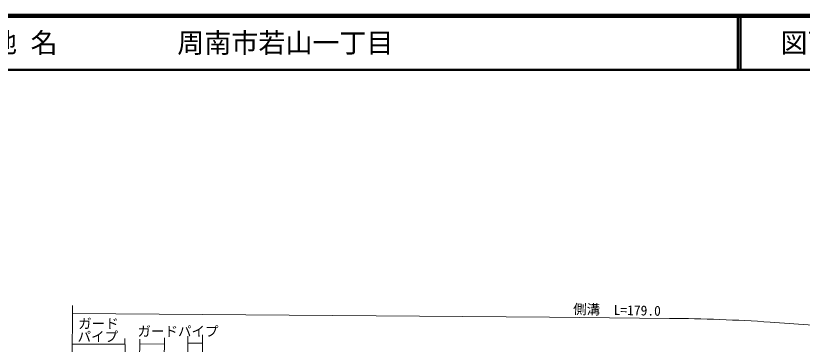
# Model space of a CAD drawing. Units: millimetres at full size, sheet at 1:1000; details may follow other scales. Extents: x 40000 to 680000, y 20000 to 380000.
# Drawn here: x 375138 to 520654, y 319324 to 380000 of the extents above; entities that cross this region are included whole.
import ezdxf
from ezdxf.enums import TextEntityAlignment as Align

# ---------------------------------------------------------------- set-up
doc = ezdxf.new("R2010")
doc.units = ezdxf.units.MM
doc.header["$LTSCALE"] = 1000
for name, color, linetype, lineweight in [('M-STR-HTXT', 7, 'Continuous', 13), ('M-TTL', 2, 'Continuous', 140), ('M-TTL-LINE', 7, 'Continuous', 50)]:
    doc.layers.add(name, color=color, linetype=linetype, lineweight=lineweight)
doc.layers.add('M-TTL-TXT', color=7, linetype='Continuous')
doc.styles.add('ＭＳ ゴシック', font='')
doc.styles.get('ＭＳ ゴシック').set_extended_font_data('MS Gothic')

msp = doc.modelspace()

# ---------------------------------------------------------------- linework, layer by layer
at = {"layer": 'M-STR-HTXT'}
for p, q in [((385623, 326460), (385389, 287571)), ((395340, 320369), (395965, 289038)), ((397778, 287883), (398089, 320236)), ((402653, 320514), (402290, 287650)), ((406967, 320810), (406911, 288157)), ((409695, 288234), (409677, 321044)), ((385580, 319367), (395360, 319336)), ((398080, 319384), (402640, 319334)), ((409678, 319529), (406964, 319534))]:
    msp.add_line(p, q, dxfattribs=at)
msp.add_lwpolyline([(385614, 325018), (473906, 324309), (496089, 324104)], dxfattribs=at)
for centre, radius, start, end in [((493006, -10327), 334446, 86.28121, 89.47182), ((489411, -65639), 389874, 84.2094, 86.28121)]:
    msp.add_arc(centre, radius, start, end, dxfattribs=at)
at = {"layer": 'M-TTL'}
msp.add_line((680000, 380000), (40000, 380000), dxfattribs=at)
at = {"layer": 'M-TTL-LINE'}
for p, q in [((508747, 380000), (508747, 370000)), ((509247, 380000), (509247, 370000)), ((40000, 370000), (680000, 370000))]:
    msp.add_line(p, q, dxfattribs=at)

# ---------------------------------------------------------------- texts
at = {"layer": 'M-STR-HTXT', "style": 'ＭＳ ゴシック'}
msp.add_text('側溝  L=179.0', height=1833, rotation=358.809, dxfattribs=at).set_placement((478238, 324365), align=Align.BOTTOM_LEFT)
for s, p in [('ガード', (386692, 321671)), ('パイプ', (386579, 319253)), ('ガードパイプ ', (397653, 320247))]:
    msp.add_text(s, height=1833, dxfattribs=at).set_placement(p, align=Align.BOTTOM_LEFT)
at = {"layer": 'M-TTL-TXT', "style": 'ＭＳ ゴシック'}
for s, p in [('地 名', (370380, 375000)), ('周南市若山一丁目', (405024, 375000))]:
    msp.add_text(s, height=3666, dxfattribs=at).set_placement(p, align=Align.MIDDLE_LEFT)
msp.add_text('図面番号', height=3666, dxfattribs=at).set_placement((526622, 375000), align=Align.MIDDLE_CENTER)

doc.saveas('drawing.dxf')
